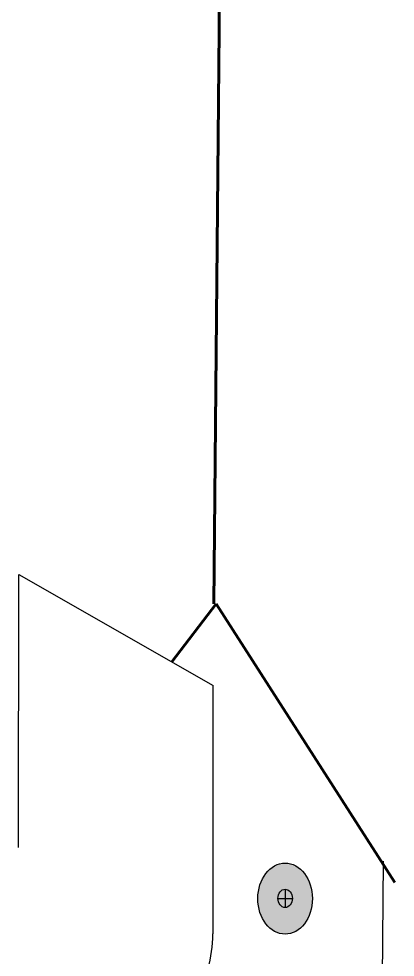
# Model space of a CAD drawing. Extents: x -1337 to 5791, y -3809 to 1769.
# Drawn here: x 192.1 to 242.7, y 1095.7 to 1221.9 of the extents above; entities that cross this region are included whole.
import ezdxf

# ---------------------------------------------------------------- set-up
doc = ezdxf.new("R2010")
doc.units = 0
doc.header["$MEASUREMENT"] = 0
for name, color, linetype, lineweight in [('G-ANNO-TTLB', 7, 'Continuous', 0), ('TYVEK', 7, 'Continuous', 0), ('WALL SCRATCH', 7, 'Continuous', 0)]:
    doc.layers.add(name, color=color, linetype=linetype, lineweight=lineweight)

# ---------------------------------------------------------------- blocks, each defined once
blk = doc.blocks.new('Block_164')
at = {"layer": 'WALL SCRATCH', "true_color": 0x003b71, "transparency": 33554687}
h = blk.add_hatch(color=156, dxfattribs=at)
h.dxf.hatch_style = 2
edge = h.paths.add_edge_path()
edge.add_ellipse((227.87, 1103.56), major_axis=(0, 4.78), ratio=0.766948, start_angle=0, end_angle=360)
at = {"layer": 'WALL SCRATCH', "color": 18, "lineweight": 25, "true_color": 0x080808}
for p, q in [((227.87, 1104.82), (227.87, 1102.36)), ((226.89, 1103.59), (228.84, 1103.59))]:
    blk.add_line(p, q, dxfattribs=at)
at = {"layer": 'WALL SCRATCH', "color": 8, "lineweight": 25, "true_color": 0x808080}
blk.add_lwpolyline([(227.35, 1098.45)], dxfattribs=at)
at = {"layer": 'WALL SCRATCH', "color": 18, "lineweight": 25, "true_color": 0x000000}
blk.add_ellipse((227.87, 1103.56), major_axis=(0, 4.78), ratio=0.766948, dxfattribs=at)
at = {"layer": 'WALL SCRATCH', "color": 18, "lineweight": 25, "true_color": 0x080808}
blk.add_ellipse((227.87, 1103.59), major_axis=(0, 1.23), ratio=0.788846, dxfattribs=at)
blk = doc.blocks.new('Block_162')
at = {"layer": 'WALL SCRATCH'}
blk.add_blockref('Block_164', (0, 0), dxfattribs=at)
blk = doc.blocks.new('Block_158')
at = {"layer": 'WALL SCRATCH'}
blk.add_blockref('Block_162', (0, 0), dxfattribs=at)

msp = doc.modelspace()

# ---------------------------------------------------------------- hatches: boundary and pattern name
at = {"layer": 'G-ANNO-TTLB', "true_color": 0xff00ff, "transparency": 33554687}
h = msp.add_hatch(color=6, dxfattribs=at)
edge = h.paths.add_edge_path()
edge.add_spline(control_points=[(1773.02, -796.5), (1773.02, -796.5), (-1156.5, -796.5), (-1156.5, -796.5), (-1156.5, -796.5), (-1156.5, 1660.5), (-1156.5, 1660.5), (-1156.5, 1660.5), (1773.02, 1660.5), (1773.02, 1660.5), (1773.02, 1660.5), (1773.02, -796.5), (1773.02, -796.5)], knot_values=[0, 0, 0, 0, 1, 1, 1, 2, 2, 2, 3, 3, 3, 4, 4, 4, 4], degree=3, periodic=0)
edge = h.paths.add_edge_path()
edge.add_spline(control_points=[(-1147.5, 1651.5), (-1147.5, 1651.5), (-1147.5, -787.5), (-1147.5, -787.5), (-1147.5, -787.5), (1764.02, -787.5), (1764.02, -787.5), (1764.02, -787.5), (1764.02, 1651.5), (1764.02, 1651.5), (1764.02, 1651.5), (-1147.5, 1651.5), (-1147.5, 1651.5)], knot_values=[0, 0, 0, 0, 1, 1, 1, 2, 2, 2, 3, 3, 3, 4, 4, 4, 4], degree=3, periodic=0)
edge.add_line((-1147.5, 1651.5), (-1147.5, 1651.5))

# ---------------------------------------------------------------- linework, layer by layer
at = {"layer": 'G-ANNO-TTLB'}
for points in [[(1773.02, -796.5), (1773.02, -796.5), (-1156.5, -796.5), (-1156.5, -796.5), (-1156.5, -796.5), (-1156.5, 1660.5), (-1156.5, 1660.5), (-1156.5, 1660.5), (1773.02, 1660.5), (1773.02, 1660.5), (1773.02, 1660.5), (1773.02, -796.5), (1773.02, -796.5)], [(-1147.5, 1651.5), (-1147.5, 1651.5), (-1147.5, -787.5), (-1147.5, -787.5), (-1147.5, -787.5), (1764.02, -787.5), (1764.02, -787.5), (1764.02, -787.5), (1764.02, 1651.5), (1764.02, 1651.5), (1764.02, 1651.5), (-1147.5, 1651.5), (-1147.5, 1651.5)]]:
    msp.add_open_spline(points, degree=3, knots=[0, 0, 0, 0, 1, 1, 1, 2, 2, 2, 3, 3, 3, 4, 4, 4, 4], dxfattribs=at)
at = {"layer": 'TYVEK', "color": 18, "lineweight": 60, "true_color": 0x000000}
for p, q in [((218.3, 1143.21), (219.66, 1288.38)), ((212.66, 1135.38), (218.61, 1143.21)), ((242.59, 1105.73), (218.61, 1143.21))]:
    msp.add_line(p, q, dxfattribs=at)
at = {"layer": 'TYVEK', "color": 4, "lineweight": 25, "true_color": 0x00ffff}
for p, q in [((192.03, 1110.45), (192.09, 1147.16)), ((192.09, 1147.16), (218.2, 1132.21)), ((218.15, 1132.24), (218.15, 1098.81))]:
    msp.add_line(p, q, dxfattribs=at)
msp.add_open_spline([(191.14, 1083.23), (199.74, 1078.25), (210.75, 1081.19), (215.73, 1089.8), (217.31, 1092.54), (218.15, 1095.65), (218.15, 1098.81)], degree=3, knots=[0, 0, 0, 0, 1, 1, 1, 2, 2, 2, 2], dxfattribs=at)
at = {"layer": 'WALL SCRATCH', "color": 18, "lineweight": 25, "true_color": 0x000000}
msp.add_line((241.05, 1108.59), (240.29, 1031.12), dxfattribs=at)

# ---------------------------------------------------------------- block references
at = {"layer": 'WALL SCRATCH'}
msp.add_blockref('Block_158', (0, 0), dxfattribs=at)

doc.saveas('drawing.dxf')
